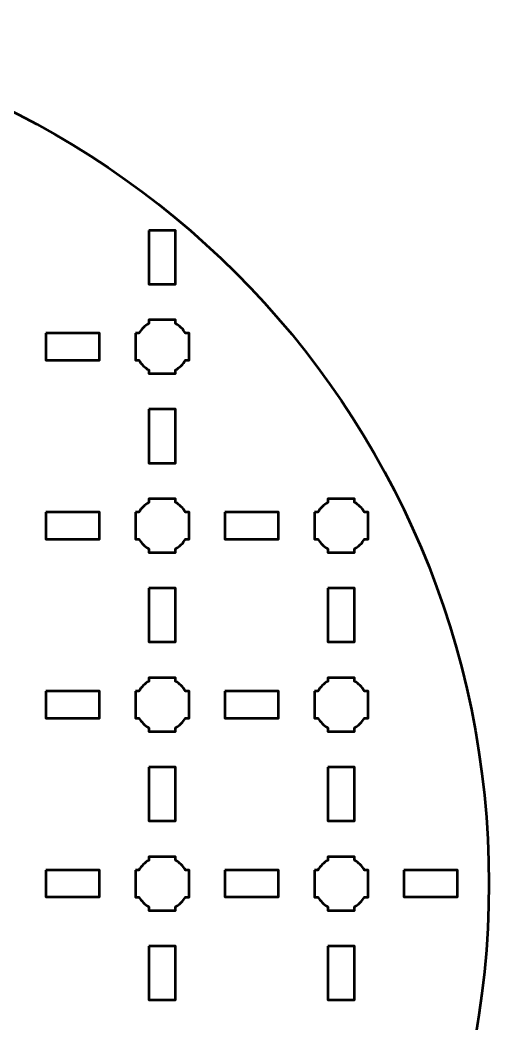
# Model space of a CAD drawing. Header units: centimetres. Extents: x -20.1 to -0.8, y -24.5 to -5.2.
# Drawn here: x -6.09 to -0.85, y -16.42 to -5.2 of the extents above; entities that cross this region are included whole.
import ezdxf

# ---------------------------------------------------------------- set-up
doc = ezdxf.new("R2010")
doc.units = ezdxf.units.CM
doc.header["$MEASUREMENT"] = 0
doc.layers.add('Layer 1', color=7, linetype='Continuous')

msp = doc.modelspace()

# ---------------------------------------------------------------- linework, layer by layer
at = {"layer": 'Layer 1', "lineweight": 53}
msp.add_ellipse((-10.49999, -14.84999), major_axis=(0, 9.65), ratio=1, dxfattribs=at)
for points, knots in [([(-4.65004, -7.54998), (-4.65004, -7.54998), (-4.35004, -7.54998), (-4.35004, -7.54998), (-4.35004, -7.54998), (-4.35004, -7.54998), (-4.35004, -8.14998), (-4.35004, -8.14998), (-4.35004, -8.14998), (-4.35004, -8.14998), (-4.65004, -8.14998), (-4.65004, -8.14998), (-4.65004, -8.14998), (-4.65004, -8.14998), (-4.65004, -7.54998), (-4.65004, -7.54998)], [0, 0, 0, 0, 0.25, 0.25, 0.25, 0.25, 0.5, 0.5, 0.5, 0.5, 0.75, 0.75, 0.75, 0.75, 1, 1, 1, 1]), ([(-4.8, -8.69994), (-4.8, -8.69994), (-4.7598, -8.69994), (-4.7598, -8.69994), (-4.7598, -8.69994), (-4.73347, -8.65442), (-4.69551, -8.61649), (-4.65, -8.59016), (-4.65, -8.59016), (-4.65, -8.59016), (-4.65, -8.54994), (-4.65, -8.54994), (-4.65, -8.54994), (-4.65, -8.54994), (-4.35, -8.54994), (-4.35, -8.54994), (-4.35, -8.54994), (-4.35, -8.54994), (-4.35, -8.59013), (-4.35, -8.59013), (-4.35, -8.59013), (-4.30447, -8.61646), (-4.26648, -8.65441), (-4.24012, -8.69994), (-4.24012, -8.69994), (-4.24012, -8.69994), (-4.2, -8.69994), (-4.2, -8.69994), (-4.2, -8.69994), (-4.2, -8.69994), (-4.2, -8.84536), (-4.2, -8.84536), (-4.2, -8.84536), (-4.2, -8.84536), (-4.19994, -8.85001), (-4.19994, -8.85001), (-4.19994, -8.85001), (-4.19994, -8.85001), (-4.2, -8.85465), (-4.2, -8.85465), (-4.2, -8.85465), (-4.2, -8.85465), (-4.2, -8.99994), (-4.2, -8.99994), (-4.2, -8.99994), (-4.2, -8.99994), (-4.24007, -8.99994), (-4.24007, -8.99994), (-4.24007, -8.99994), (-4.26642, -9.04551), (-4.30442, -9.08352), (-4.35, -9.10988), (-4.35, -9.10988), (-4.35, -9.10988), (-4.35, -9.14994), (-4.35, -9.14994), (-4.35, -9.14994), (-4.35, -9.14994), (-4.49328, -9.14994), (-4.49328, -9.14994), (-4.49328, -9.14994), (-4.49328, -9.14994), (-4.49995, -9.15002), (-4.49995, -9.15002), (-4.49995, -9.15002), (-4.49995, -9.15002), (-4.50663, -9.14994), (-4.50663, -9.14994), (-4.50663, -9.14994), (-4.50663, -9.14994), (-4.65, -9.14994), (-4.65, -9.14994), (-4.65, -9.14994), (-4.65, -9.14994), (-4.65, -9.10984), (-4.65, -9.10984), (-4.65, -9.10984), (-4.69554, -9.08348), (-4.73352, -9.04549), (-4.75985, -8.99994), (-4.75985, -8.99994), (-4.75985, -8.99994), (-4.8, -8.99994), (-4.8, -8.99994), (-4.8, -8.99994), (-4.8, -8.99994), (-4.8, -8.69994), (-4.8, -8.69994)], [0, 0, 0, 0, 0.04545455, 0.04545455, 0.04545455, 0.04545455, 0.09090909, 0.09090909, 0.09090909, 0.09090909, 0.13636364, 0.13636364, 0.13636364, 0.13636364, 0.18181818, 0.18181818, 0.18181818, 0.18181818, 0.22727273, 0.22727273, 0.22727273, 0.22727273, 0.27272727, 0.27272727, 0.27272727, 0.27272727, 0.31818182, 0.31818182, 0.31818182, 0.31818182, 0.36363636, 0.36363636, 0.36363636, 0.36363636, 0.40909091, 0.40909091, 0.40909091, 0.40909091, 0.45454545, 0.45454545, 0.45454545, 0.45454545, 0.5, 0.5, 0.5, 0.5, 0.54545455, 0.54545455, 0.54545455, 0.54545455, 0.59090909, 0.59090909, 0.59090909, 0.59090909, 0.63636364, 0.63636364, 0.63636364, 0.63636364, 0.68181818, 0.68181818, 0.68181818, 0.68181818, 0.72727273, 0.72727273, 0.72727273, 0.72727273, 0.77272727, 0.77272727, 0.77272727, 0.77272727, 0.81818182, 0.81818182, 0.81818182, 0.81818182, 0.86363636, 0.86363636, 0.86363636, 0.86363636, 0.90909091, 0.90909091, 0.90909091, 0.90909091, 0.95454545, 0.95454545, 0.95454545, 0.95454545, 1, 1, 1, 1]), ([(-5.79999, -8.69993), (-5.79999, -8.69993), (-5.19998, -8.69993), (-5.19998, -8.69993), (-5.19998, -8.69993), (-5.19998, -8.69993), (-5.19998, -8.99993), (-5.19998, -8.99993), (-5.19998, -8.99993), (-5.19998, -8.99993), (-5.79999, -8.99993), (-5.79999, -8.99993), (-5.79999, -8.99993), (-5.79999, -8.99993), (-5.79999, -8.69993), (-5.79999, -8.69993)], [0, 0, 0, 0, 0.25, 0.25, 0.25, 0.25, 0.5, 0.5, 0.5, 0.5, 0.75, 0.75, 0.75, 0.75, 1, 1, 1, 1]), ([(-4.65004, -9.54991), (-4.65004, -9.54991), (-4.35004, -9.54991), (-4.35004, -9.54991), (-4.35004, -9.54991), (-4.35004, -9.54991), (-4.35004, -10.14992), (-4.35004, -10.14992), (-4.35004, -10.14992), (-4.35004, -10.14992), (-4.65004, -10.14992), (-4.65004, -10.14992), (-4.65004, -10.14992), (-4.65004, -10.14992), (-4.65004, -9.54991), (-4.65004, -9.54991)], [0, 0, 0, 0, 0.25, 0.25, 0.25, 0.25, 0.5, 0.5, 0.5, 0.5, 0.75, 0.75, 0.75, 0.75, 1, 1, 1, 1]), ([(-4.8, -10.69994), (-4.8, -10.69994), (-4.7598, -10.69994), (-4.7598, -10.69994), (-4.7598, -10.69994), (-4.73347, -10.65442), (-4.69551, -10.61649), (-4.65, -10.59016), (-4.65, -10.59016), (-4.65, -10.59016), (-4.65, -10.54994), (-4.65, -10.54994), (-4.65, -10.54994), (-4.65, -10.54994), (-4.35, -10.54994), (-4.35, -10.54994), (-4.35, -10.54994), (-4.35, -10.54994), (-4.35, -10.59013), (-4.35, -10.59013), (-4.35, -10.59013), (-4.30447, -10.61646), (-4.26648, -10.65441), (-4.24012, -10.69994), (-4.24012, -10.69994), (-4.24012, -10.69994), (-4.2, -10.69994), (-4.2, -10.69994), (-4.2, -10.69994), (-4.2, -10.69994), (-4.2, -10.84536), (-4.2, -10.84536), (-4.2, -10.84536), (-4.2, -10.84536), (-4.19994, -10.85001), (-4.19994, -10.85001), (-4.19994, -10.85001), (-4.19994, -10.85001), (-4.2, -10.85465), (-4.2, -10.85465), (-4.2, -10.85465), (-4.2, -10.85465), (-4.2, -10.99994), (-4.2, -10.99994), (-4.2, -10.99994), (-4.2, -10.99994), (-4.24007, -10.99994), (-4.24007, -10.99994), (-4.24007, -10.99994), (-4.26642, -11.04551), (-4.30442, -11.08352), (-4.35, -11.10988), (-4.35, -11.10988), (-4.35, -11.10988), (-4.35, -11.14994), (-4.35, -11.14994), (-4.35, -11.14994), (-4.35, -11.14994), (-4.49328, -11.14994), (-4.49328, -11.14994), (-4.49328, -11.14994), (-4.49328, -11.14994), (-4.49995, -11.15002), (-4.49995, -11.15002), (-4.49995, -11.15002), (-4.49995, -11.15002), (-4.50663, -11.14994), (-4.50663, -11.14994), (-4.50663, -11.14994), (-4.50663, -11.14994), (-4.65, -11.14994), (-4.65, -11.14994), (-4.65, -11.14994), (-4.65, -11.14994), (-4.65, -11.10984), (-4.65, -11.10984), (-4.65, -11.10984), (-4.69554, -11.08348), (-4.73352, -11.04549), (-4.75985, -10.99994), (-4.75985, -10.99994), (-4.75985, -10.99994), (-4.8, -10.99994), (-4.8, -10.99994), (-4.8, -10.99994), (-4.8, -10.99994), (-4.8, -10.69994), (-4.8, -10.69994)], [0, 0, 0, 0, 0.04545455, 0.04545455, 0.04545455, 0.04545455, 0.09090909, 0.09090909, 0.09090909, 0.09090909, 0.13636364, 0.13636364, 0.13636364, 0.13636364, 0.18181818, 0.18181818, 0.18181818, 0.18181818, 0.22727273, 0.22727273, 0.22727273, 0.22727273, 0.27272727, 0.27272727, 0.27272727, 0.27272727, 0.31818182, 0.31818182, 0.31818182, 0.31818182, 0.36363636, 0.36363636, 0.36363636, 0.36363636, 0.40909091, 0.40909091, 0.40909091, 0.40909091, 0.45454545, 0.45454545, 0.45454545, 0.45454545, 0.5, 0.5, 0.5, 0.5, 0.54545455, 0.54545455, 0.54545455, 0.54545455, 0.59090909, 0.59090909, 0.59090909, 0.59090909, 0.63636364, 0.63636364, 0.63636364, 0.63636364, 0.68181818, 0.68181818, 0.68181818, 0.68181818, 0.72727273, 0.72727273, 0.72727273, 0.72727273, 0.77272727, 0.77272727, 0.77272727, 0.77272727, 0.81818182, 0.81818182, 0.81818182, 0.81818182, 0.86363636, 0.86363636, 0.86363636, 0.86363636, 0.90909091, 0.90909091, 0.90909091, 0.90909091, 0.95454545, 0.95454545, 0.95454545, 0.95454545, 1, 1, 1, 1]), ([(-2.8, -10.69994), (-2.8, -10.69994), (-2.7598, -10.69994), (-2.7598, -10.69994), (-2.7598, -10.69994), (-2.73347, -10.65442), (-2.69551, -10.61649), (-2.65, -10.59016), (-2.65, -10.59016), (-2.65, -10.59016), (-2.65, -10.54994), (-2.65, -10.54994), (-2.65, -10.54994), (-2.65, -10.54994), (-2.35, -10.54994), (-2.35, -10.54994), (-2.35, -10.54994), (-2.35, -10.54994), (-2.35, -10.59013), (-2.35, -10.59013), (-2.35, -10.59013), (-2.30447, -10.61646), (-2.26648, -10.65441), (-2.24012, -10.69994), (-2.24012, -10.69994), (-2.24012, -10.69994), (-2.2, -10.69994), (-2.2, -10.69994), (-2.2, -10.69994), (-2.2, -10.69994), (-2.2, -10.84536), (-2.2, -10.84536), (-2.2, -10.84536), (-2.2, -10.84536), (-2.19994, -10.85001), (-2.19994, -10.85001), (-2.19994, -10.85001), (-2.19994, -10.85001), (-2.2, -10.85465), (-2.2, -10.85465), (-2.2, -10.85465), (-2.2, -10.85465), (-2.2, -10.99994), (-2.2, -10.99994), (-2.2, -10.99994), (-2.2, -10.99994), (-2.24007, -10.99994), (-2.24007, -10.99994), (-2.24007, -10.99994), (-2.26642, -11.04551), (-2.30442, -11.08352), (-2.35, -11.10988), (-2.35, -11.10988), (-2.35, -11.10988), (-2.35, -11.14994), (-2.35, -11.14994), (-2.35, -11.14994), (-2.35, -11.14994), (-2.49328, -11.14994), (-2.49328, -11.14994), (-2.49328, -11.14994), (-2.49328, -11.14994), (-2.49995, -11.15002), (-2.49995, -11.15002), (-2.49995, -11.15002), (-2.49995, -11.15002), (-2.50663, -11.14994), (-2.50663, -11.14994), (-2.50663, -11.14994), (-2.50663, -11.14994), (-2.65, -11.14994), (-2.65, -11.14994), (-2.65, -11.14994), (-2.65, -11.14994), (-2.65, -11.10984), (-2.65, -11.10984), (-2.65, -11.10984), (-2.69554, -11.08348), (-2.73352, -11.04549), (-2.75985, -10.99994), (-2.75985, -10.99994), (-2.75985, -10.99994), (-2.8, -10.99994), (-2.8, -10.99994), (-2.8, -10.99994), (-2.8, -10.99994), (-2.8, -10.69994), (-2.8, -10.69994)], [0, 0, 0, 0, 0.04545455, 0.04545455, 0.04545455, 0.04545455, 0.09090909, 0.09090909, 0.09090909, 0.09090909, 0.13636364, 0.13636364, 0.13636364, 0.13636364, 0.18181818, 0.18181818, 0.18181818, 0.18181818, 0.22727273, 0.22727273, 0.22727273, 0.22727273, 0.27272727, 0.27272727, 0.27272727, 0.27272727, 0.31818182, 0.31818182, 0.31818182, 0.31818182, 0.36363636, 0.36363636, 0.36363636, 0.36363636, 0.40909091, 0.40909091, 0.40909091, 0.40909091, 0.45454545, 0.45454545, 0.45454545, 0.45454545, 0.5, 0.5, 0.5, 0.5, 0.54545455, 0.54545455, 0.54545455, 0.54545455, 0.59090909, 0.59090909, 0.59090909, 0.59090909, 0.63636364, 0.63636364, 0.63636364, 0.63636364, 0.68181818, 0.68181818, 0.68181818, 0.68181818, 0.72727273, 0.72727273, 0.72727273, 0.72727273, 0.77272727, 0.77272727, 0.77272727, 0.77272727, 0.81818182, 0.81818182, 0.81818182, 0.81818182, 0.86363636, 0.86363636, 0.86363636, 0.86363636, 0.90909091, 0.90909091, 0.90909091, 0.90909091, 0.95454545, 0.95454545, 0.95454545, 0.95454545, 1, 1, 1, 1]), ([(-5.79999, -10.69986), (-5.79999, -10.69986), (-5.19998, -10.69986), (-5.19998, -10.69986), (-5.19998, -10.69986), (-5.19998, -10.69986), (-5.19998, -10.99986), (-5.19998, -10.99986), (-5.19998, -10.99986), (-5.19998, -10.99986), (-5.79999, -10.99986), (-5.79999, -10.99986), (-5.79999, -10.99986), (-5.79999, -10.99986), (-5.79999, -10.69986), (-5.79999, -10.69986)], [0, 0, 0, 0, 0.25, 0.25, 0.25, 0.25, 0.5, 0.5, 0.5, 0.5, 0.75, 0.75, 0.75, 0.75, 1, 1, 1, 1]), ([(-3.79992, -10.69986), (-3.79992, -10.69986), (-3.19992, -10.69986), (-3.19992, -10.69986), (-3.19992, -10.69986), (-3.19992, -10.69986), (-3.19992, -10.99986), (-3.19992, -10.99986), (-3.19992, -10.99986), (-3.19992, -10.99986), (-3.79992, -10.99986), (-3.79992, -10.99986), (-3.79992, -10.99986), (-3.79992, -10.99986), (-3.79992, -10.69986), (-3.79992, -10.69986)], [0, 0, 0, 0, 0.25, 0.25, 0.25, 0.25, 0.5, 0.5, 0.5, 0.5, 0.75, 0.75, 0.75, 0.75, 1, 1, 1, 1]), ([(-4.65004, -11.54998), (-4.65004, -11.54998), (-4.35004, -11.54998), (-4.35004, -11.54998), (-4.35004, -11.54998), (-4.35004, -11.54998), (-4.35004, -12.14998), (-4.35004, -12.14998), (-4.35004, -12.14998), (-4.35004, -12.14998), (-4.65004, -12.14998), (-4.65004, -12.14998), (-4.65004, -12.14998), (-4.65004, -12.14998), (-4.65004, -11.54998), (-4.65004, -11.54998)], [0, 0, 0, 0, 0.25, 0.25, 0.25, 0.25, 0.5, 0.5, 0.5, 0.5, 0.75, 0.75, 0.75, 0.75, 1, 1, 1, 1]), ([(-2.64994, -11.54998), (-2.64994, -11.54998), (-2.34993, -11.54998), (-2.34993, -11.54998), (-2.34993, -11.54998), (-2.34993, -11.54998), (-2.34993, -12.14998), (-2.34993, -12.14998), (-2.34993, -12.14998), (-2.34993, -12.14998), (-2.64994, -12.14998), (-2.64994, -12.14998), (-2.64994, -12.14998), (-2.64994, -12.14998), (-2.64994, -11.54998), (-2.64994, -11.54998)], [0, 0, 0, 0, 0.25, 0.25, 0.25, 0.25, 0.5, 0.5, 0.5, 0.5, 0.75, 0.75, 0.75, 0.75, 1, 1, 1, 1]), ([(-4.8, -12.69994), (-4.8, -12.69994), (-4.7598, -12.69994), (-4.7598, -12.69994), (-4.7598, -12.69994), (-4.73347, -12.65442), (-4.69551, -12.61649), (-4.65, -12.59016), (-4.65, -12.59016), (-4.65, -12.59016), (-4.65, -12.54994), (-4.65, -12.54994), (-4.65, -12.54994), (-4.65, -12.54994), (-4.35, -12.54994), (-4.35, -12.54994), (-4.35, -12.54994), (-4.35, -12.54994), (-4.35, -12.59013), (-4.35, -12.59013), (-4.35, -12.59013), (-4.30447, -12.61646), (-4.26648, -12.65441), (-4.24012, -12.69994), (-4.24012, -12.69994), (-4.24012, -12.69994), (-4.2, -12.69994), (-4.2, -12.69994), (-4.2, -12.69994), (-4.2, -12.69994), (-4.2, -12.84536), (-4.2, -12.84536), (-4.2, -12.84536), (-4.2, -12.84536), (-4.19994, -12.85001), (-4.19994, -12.85001), (-4.19994, -12.85001), (-4.19994, -12.85001), (-4.2, -12.85465), (-4.2, -12.85465), (-4.2, -12.85465), (-4.2, -12.85465), (-4.2, -12.99994), (-4.2, -12.99994), (-4.2, -12.99994), (-4.2, -12.99994), (-4.24007, -12.99994), (-4.24007, -12.99994), (-4.24007, -12.99994), (-4.26642, -13.04551), (-4.30442, -13.08352), (-4.35, -13.10988), (-4.35, -13.10988), (-4.35, -13.10988), (-4.35, -13.14994), (-4.35, -13.14994), (-4.35, -13.14994), (-4.35, -13.14994), (-4.49328, -13.14994), (-4.49328, -13.14994), (-4.49328, -13.14994), (-4.49328, -13.14994), (-4.49995, -13.15002), (-4.49995, -13.15002), (-4.49995, -13.15002), (-4.49995, -13.15002), (-4.50663, -13.14994), (-4.50663, -13.14994), (-4.50663, -13.14994), (-4.50663, -13.14994), (-4.65, -13.14994), (-4.65, -13.14994), (-4.65, -13.14994), (-4.65, -13.14994), (-4.65, -13.10984), (-4.65, -13.10984), (-4.65, -13.10984), (-4.69554, -13.08348), (-4.73352, -13.04549), (-4.75985, -12.99994), (-4.75985, -12.99994), (-4.75985, -12.99994), (-4.8, -12.99994), (-4.8, -12.99994), (-4.8, -12.99994), (-4.8, -12.99994), (-4.8, -12.69994), (-4.8, -12.69994)], [0, 0, 0, 0, 0.04545455, 0.04545455, 0.04545455, 0.04545455, 0.09090909, 0.09090909, 0.09090909, 0.09090909, 0.13636364, 0.13636364, 0.13636364, 0.13636364, 0.18181818, 0.18181818, 0.18181818, 0.18181818, 0.22727273, 0.22727273, 0.22727273, 0.22727273, 0.27272727, 0.27272727, 0.27272727, 0.27272727, 0.31818182, 0.31818182, 0.31818182, 0.31818182, 0.36363636, 0.36363636, 0.36363636, 0.36363636, 0.40909091, 0.40909091, 0.40909091, 0.40909091, 0.45454545, 0.45454545, 0.45454545, 0.45454545, 0.5, 0.5, 0.5, 0.5, 0.54545455, 0.54545455, 0.54545455, 0.54545455, 0.59090909, 0.59090909, 0.59090909, 0.59090909, 0.63636364, 0.63636364, 0.63636364, 0.63636364, 0.68181818, 0.68181818, 0.68181818, 0.68181818, 0.72727273, 0.72727273, 0.72727273, 0.72727273, 0.77272727, 0.77272727, 0.77272727, 0.77272727, 0.81818182, 0.81818182, 0.81818182, 0.81818182, 0.86363636, 0.86363636, 0.86363636, 0.86363636, 0.90909091, 0.90909091, 0.90909091, 0.90909091, 0.95454545, 0.95454545, 0.95454545, 0.95454545, 1, 1, 1, 1]), ([(-2.8, -12.69994), (-2.8, -12.69994), (-2.7598, -12.69994), (-2.7598, -12.69994), (-2.7598, -12.69994), (-2.73347, -12.65442), (-2.69551, -12.61649), (-2.65, -12.59016), (-2.65, -12.59016), (-2.65, -12.59016), (-2.65, -12.54994), (-2.65, -12.54994), (-2.65, -12.54994), (-2.65, -12.54994), (-2.35, -12.54994), (-2.35, -12.54994), (-2.35, -12.54994), (-2.35, -12.54994), (-2.35, -12.59013), (-2.35, -12.59013), (-2.35, -12.59013), (-2.30447, -12.61646), (-2.26648, -12.65441), (-2.24012, -12.69994), (-2.24012, -12.69994), (-2.24012, -12.69994), (-2.2, -12.69994), (-2.2, -12.69994), (-2.2, -12.69994), (-2.2, -12.69994), (-2.2, -12.84536), (-2.2, -12.84536), (-2.2, -12.84536), (-2.2, -12.84536), (-2.19994, -12.85001), (-2.19994, -12.85001), (-2.19994, -12.85001), (-2.19994, -12.85001), (-2.2, -12.85465), (-2.2, -12.85465), (-2.2, -12.85465), (-2.2, -12.85465), (-2.2, -12.99994), (-2.2, -12.99994), (-2.2, -12.99994), (-2.2, -12.99994), (-2.24007, -12.99994), (-2.24007, -12.99994), (-2.24007, -12.99994), (-2.26642, -13.04551), (-2.30442, -13.08352), (-2.35, -13.10988), (-2.35, -13.10988), (-2.35, -13.10988), (-2.35, -13.14994), (-2.35, -13.14994), (-2.35, -13.14994), (-2.35, -13.14994), (-2.49328, -13.14994), (-2.49328, -13.14994), (-2.49328, -13.14994), (-2.49328, -13.14994), (-2.49995, -13.15002), (-2.49995, -13.15002), (-2.49995, -13.15002), (-2.49995, -13.15002), (-2.50663, -13.14994), (-2.50663, -13.14994), (-2.50663, -13.14994), (-2.50663, -13.14994), (-2.65, -13.14994), (-2.65, -13.14994), (-2.65, -13.14994), (-2.65, -13.14994), (-2.65, -13.10984), (-2.65, -13.10984), (-2.65, -13.10984), (-2.69554, -13.08348), (-2.73352, -13.04549), (-2.75985, -12.99994), (-2.75985, -12.99994), (-2.75985, -12.99994), (-2.8, -12.99994), (-2.8, -12.99994), (-2.8, -12.99994), (-2.8, -12.99994), (-2.8, -12.69994), (-2.8, -12.69994)], [0, 0, 0, 0, 0.04545455, 0.04545455, 0.04545455, 0.04545455, 0.09090909, 0.09090909, 0.09090909, 0.09090909, 0.13636364, 0.13636364, 0.13636364, 0.13636364, 0.18181818, 0.18181818, 0.18181818, 0.18181818, 0.22727273, 0.22727273, 0.22727273, 0.22727273, 0.27272727, 0.27272727, 0.27272727, 0.27272727, 0.31818182, 0.31818182, 0.31818182, 0.31818182, 0.36363636, 0.36363636, 0.36363636, 0.36363636, 0.40909091, 0.40909091, 0.40909091, 0.40909091, 0.45454545, 0.45454545, 0.45454545, 0.45454545, 0.5, 0.5, 0.5, 0.5, 0.54545455, 0.54545455, 0.54545455, 0.54545455, 0.59090909, 0.59090909, 0.59090909, 0.59090909, 0.63636364, 0.63636364, 0.63636364, 0.63636364, 0.68181818, 0.68181818, 0.68181818, 0.68181818, 0.72727273, 0.72727273, 0.72727273, 0.72727273, 0.77272727, 0.77272727, 0.77272727, 0.77272727, 0.81818182, 0.81818182, 0.81818182, 0.81818182, 0.86363636, 0.86363636, 0.86363636, 0.86363636, 0.90909091, 0.90909091, 0.90909091, 0.90909091, 0.95454545, 0.95454545, 0.95454545, 0.95454545, 1, 1, 1, 1]), ([(-5.79999, -12.69993), (-5.79999, -12.69993), (-5.19998, -12.69993), (-5.19998, -12.69993), (-5.19998, -12.69993), (-5.19998, -12.69993), (-5.19998, -12.99993), (-5.19998, -12.99993), (-5.19998, -12.99993), (-5.19998, -12.99993), (-5.79999, -12.99993), (-5.79999, -12.99993), (-5.79999, -12.99993), (-5.79999, -12.99993), (-5.79999, -12.69993), (-5.79999, -12.69993)], [0, 0, 0, 0, 0.25, 0.25, 0.25, 0.25, 0.5, 0.5, 0.5, 0.5, 0.75, 0.75, 0.75, 0.75, 1, 1, 1, 1]), ([(-3.79992, -12.69993), (-3.79992, -12.69993), (-3.19992, -12.69993), (-3.19992, -12.69993), (-3.19992, -12.69993), (-3.19992, -12.69993), (-3.19992, -12.99993), (-3.19992, -12.99993), (-3.19992, -12.99993), (-3.19992, -12.99993), (-3.79992, -12.99993), (-3.79992, -12.99993), (-3.79992, -12.99993), (-3.79992, -12.99993), (-3.79992, -12.69993), (-3.79992, -12.69993)], [0, 0, 0, 0, 0.25, 0.25, 0.25, 0.25, 0.5, 0.5, 0.5, 0.5, 0.75, 0.75, 0.75, 0.75, 1, 1, 1, 1]), ([(-4.65004, -13.54991), (-4.65004, -13.54991), (-4.35004, -13.54991), (-4.35004, -13.54991), (-4.35004, -13.54991), (-4.35004, -13.54991), (-4.35004, -14.14992), (-4.35004, -14.14992), (-4.35004, -14.14992), (-4.35004, -14.14992), (-4.65004, -14.14992), (-4.65004, -14.14992), (-4.65004, -14.14992), (-4.65004, -14.14992), (-4.65004, -13.54991), (-4.65004, -13.54991)], [0, 0, 0, 0, 0.25, 0.25, 0.25, 0.25, 0.5, 0.5, 0.5, 0.5, 0.75, 0.75, 0.75, 0.75, 1, 1, 1, 1]), ([(-2.64994, -13.54991), (-2.64994, -13.54991), (-2.34993, -13.54991), (-2.34993, -13.54991), (-2.34993, -13.54991), (-2.34993, -13.54991), (-2.34993, -14.14992), (-2.34993, -14.14992), (-2.34993, -14.14992), (-2.34993, -14.14992), (-2.64994, -14.14992), (-2.64994, -14.14992), (-2.64994, -14.14992), (-2.64994, -14.14992), (-2.64994, -13.54991), (-2.64994, -13.54991)], [0, 0, 0, 0, 0.25, 0.25, 0.25, 0.25, 0.5, 0.5, 0.5, 0.5, 0.75, 0.75, 0.75, 0.75, 1, 1, 1, 1]), ([(-4.8, -14.69994), (-4.8, -14.69994), (-4.7598, -14.69994), (-4.7598, -14.69994), (-4.7598, -14.69994), (-4.73347, -14.65442), (-4.69551, -14.61649), (-4.65, -14.59016), (-4.65, -14.59016), (-4.65, -14.59016), (-4.65, -14.54994), (-4.65, -14.54994), (-4.65, -14.54994), (-4.65, -14.54994), (-4.35, -14.54994), (-4.35, -14.54994), (-4.35, -14.54994), (-4.35, -14.54994), (-4.35, -14.59013), (-4.35, -14.59013), (-4.35, -14.59013), (-4.30447, -14.61646), (-4.26648, -14.65441), (-4.24012, -14.69994), (-4.24012, -14.69994), (-4.24012, -14.69994), (-4.2, -14.69994), (-4.2, -14.69994), (-4.2, -14.69994), (-4.2, -14.69994), (-4.2, -14.84536), (-4.2, -14.84536), (-4.2, -14.84536), (-4.2, -14.84536), (-4.19994, -14.85001), (-4.19994, -14.85001), (-4.19994, -14.85001), (-4.19994, -14.85001), (-4.2, -14.85465), (-4.2, -14.85465), (-4.2, -14.85465), (-4.2, -14.85465), (-4.2, -14.99994), (-4.2, -14.99994), (-4.2, -14.99994), (-4.2, -14.99994), (-4.24007, -14.99994), (-4.24007, -14.99994), (-4.24007, -14.99994), (-4.26642, -15.04551), (-4.30442, -15.08352), (-4.35, -15.10988), (-4.35, -15.10988), (-4.35, -15.10988), (-4.35, -15.14994), (-4.35, -15.14994), (-4.35, -15.14994), (-4.35, -15.14994), (-4.49328, -15.14994), (-4.49328, -15.14994), (-4.49328, -15.14994), (-4.49328, -15.14994), (-4.49995, -15.15002), (-4.49995, -15.15002), (-4.49995, -15.15002), (-4.49995, -15.15002), (-4.50663, -15.14994), (-4.50663, -15.14994), (-4.50663, -15.14994), (-4.50663, -15.14994), (-4.65, -15.14994), (-4.65, -15.14994), (-4.65, -15.14994), (-4.65, -15.14994), (-4.65, -15.10984), (-4.65, -15.10984), (-4.65, -15.10984), (-4.69554, -15.08348), (-4.73352, -15.04549), (-4.75985, -14.99994), (-4.75985, -14.99994), (-4.75985, -14.99994), (-4.8, -14.99994), (-4.8, -14.99994), (-4.8, -14.99994), (-4.8, -14.99994), (-4.8, -14.69994), (-4.8, -14.69994)], [0, 0, 0, 0, 0.04545455, 0.04545455, 0.04545455, 0.04545455, 0.09090909, 0.09090909, 0.09090909, 0.09090909, 0.13636364, 0.13636364, 0.13636364, 0.13636364, 0.18181818, 0.18181818, 0.18181818, 0.18181818, 0.22727273, 0.22727273, 0.22727273, 0.22727273, 0.27272727, 0.27272727, 0.27272727, 0.27272727, 0.31818182, 0.31818182, 0.31818182, 0.31818182, 0.36363636, 0.36363636, 0.36363636, 0.36363636, 0.40909091, 0.40909091, 0.40909091, 0.40909091, 0.45454545, 0.45454545, 0.45454545, 0.45454545, 0.5, 0.5, 0.5, 0.5, 0.54545455, 0.54545455, 0.54545455, 0.54545455, 0.59090909, 0.59090909, 0.59090909, 0.59090909, 0.63636364, 0.63636364, 0.63636364, 0.63636364, 0.68181818, 0.68181818, 0.68181818, 0.68181818, 0.72727273, 0.72727273, 0.72727273, 0.72727273, 0.77272727, 0.77272727, 0.77272727, 0.77272727, 0.81818182, 0.81818182, 0.81818182, 0.81818182, 0.86363636, 0.86363636, 0.86363636, 0.86363636, 0.90909091, 0.90909091, 0.90909091, 0.90909091, 0.95454545, 0.95454545, 0.95454545, 0.95454545, 1, 1, 1, 1]), ([(-2.8, -14.69994), (-2.8, -14.69994), (-2.7598, -14.69994), (-2.7598, -14.69994), (-2.7598, -14.69994), (-2.73347, -14.65442), (-2.69551, -14.61649), (-2.65, -14.59016), (-2.65, -14.59016), (-2.65, -14.59016), (-2.65, -14.54994), (-2.65, -14.54994), (-2.65, -14.54994), (-2.65, -14.54994), (-2.35, -14.54994), (-2.35, -14.54994), (-2.35, -14.54994), (-2.35, -14.54994), (-2.35, -14.59013), (-2.35, -14.59013), (-2.35, -14.59013), (-2.30447, -14.61646), (-2.26648, -14.65441), (-2.24012, -14.69994), (-2.24012, -14.69994), (-2.24012, -14.69994), (-2.2, -14.69994), (-2.2, -14.69994), (-2.2, -14.69994), (-2.2, -14.69994), (-2.2, -14.84536), (-2.2, -14.84536), (-2.2, -14.84536), (-2.2, -14.84536), (-2.19994, -14.85001), (-2.19994, -14.85001), (-2.19994, -14.85001), (-2.19994, -14.85001), (-2.2, -14.85465), (-2.2, -14.85465), (-2.2, -14.85465), (-2.2, -14.85465), (-2.2, -14.99994), (-2.2, -14.99994), (-2.2, -14.99994), (-2.2, -14.99994), (-2.24007, -14.99994), (-2.24007, -14.99994), (-2.24007, -14.99994), (-2.26642, -15.04551), (-2.30442, -15.08352), (-2.35, -15.10988), (-2.35, -15.10988), (-2.35, -15.10988), (-2.35, -15.14994), (-2.35, -15.14994), (-2.35, -15.14994), (-2.35, -15.14994), (-2.49328, -15.14994), (-2.49328, -15.14994), (-2.49328, -15.14994), (-2.49328, -15.14994), (-2.49995, -15.15002), (-2.49995, -15.15002), (-2.49995, -15.15002), (-2.49995, -15.15002), (-2.50663, -15.14994), (-2.50663, -15.14994), (-2.50663, -15.14994), (-2.50663, -15.14994), (-2.65, -15.14994), (-2.65, -15.14994), (-2.65, -15.14994), (-2.65, -15.14994), (-2.65, -15.10984), (-2.65, -15.10984), (-2.65, -15.10984), (-2.69554, -15.08348), (-2.73352, -15.04549), (-2.75985, -14.99994), (-2.75985, -14.99994), (-2.75985, -14.99994), (-2.8, -14.99994), (-2.8, -14.99994), (-2.8, -14.99994), (-2.8, -14.99994), (-2.8, -14.69994), (-2.8, -14.69994)], [0, 0, 0, 0, 0.04545455, 0.04545455, 0.04545455, 0.04545455, 0.09090909, 0.09090909, 0.09090909, 0.09090909, 0.13636364, 0.13636364, 0.13636364, 0.13636364, 0.18181818, 0.18181818, 0.18181818, 0.18181818, 0.22727273, 0.22727273, 0.22727273, 0.22727273, 0.27272727, 0.27272727, 0.27272727, 0.27272727, 0.31818182, 0.31818182, 0.31818182, 0.31818182, 0.36363636, 0.36363636, 0.36363636, 0.36363636, 0.40909091, 0.40909091, 0.40909091, 0.40909091, 0.45454545, 0.45454545, 0.45454545, 0.45454545, 0.5, 0.5, 0.5, 0.5, 0.54545455, 0.54545455, 0.54545455, 0.54545455, 0.59090909, 0.59090909, 0.59090909, 0.59090909, 0.63636364, 0.63636364, 0.63636364, 0.63636364, 0.68181818, 0.68181818, 0.68181818, 0.68181818, 0.72727273, 0.72727273, 0.72727273, 0.72727273, 0.77272727, 0.77272727, 0.77272727, 0.77272727, 0.81818182, 0.81818182, 0.81818182, 0.81818182, 0.86363636, 0.86363636, 0.86363636, 0.86363636, 0.90909091, 0.90909091, 0.90909091, 0.90909091, 0.95454545, 0.95454545, 0.95454545, 0.95454545, 1, 1, 1, 1]), ([(-5.79999, -14.69986), (-5.79999, -14.69986), (-5.19998, -14.69986), (-5.19998, -14.69986), (-5.19998, -14.69986), (-5.19998, -14.69986), (-5.19998, -14.99986), (-5.19998, -14.99986), (-5.19998, -14.99986), (-5.19998, -14.99986), (-5.79999, -14.99986), (-5.79999, -14.99986), (-5.79999, -14.99986), (-5.79999, -14.99986), (-5.79999, -14.69986), (-5.79999, -14.69986)], [0, 0, 0, 0, 0.25, 0.25, 0.25, 0.25, 0.5, 0.5, 0.5, 0.5, 0.75, 0.75, 0.75, 0.75, 1, 1, 1, 1]), ([(-3.79992, -14.69986), (-3.79992, -14.69986), (-3.19992, -14.69986), (-3.19992, -14.69986), (-3.19992, -14.69986), (-3.19992, -14.69986), (-3.19992, -14.99986), (-3.19992, -14.99986), (-3.19992, -14.99986), (-3.19992, -14.99986), (-3.79992, -14.99986), (-3.79992, -14.99986), (-3.79992, -14.99986), (-3.79992, -14.99986), (-3.79992, -14.69986), (-3.79992, -14.69986)], [0, 0, 0, 0, 0.25, 0.25, 0.25, 0.25, 0.5, 0.5, 0.5, 0.5, 0.75, 0.75, 0.75, 0.75, 1, 1, 1, 1]), ([(-1.79999, -14.69986), (-1.79999, -14.69986), (-1.19998, -14.69986), (-1.19998, -14.69986), (-1.19998, -14.69986), (-1.19998, -14.69986), (-1.19998, -14.99986), (-1.19998, -14.99986), (-1.19998, -14.99986), (-1.19998, -14.99986), (-1.79999, -14.99986), (-1.79999, -14.99986), (-1.79999, -14.99986), (-1.79999, -14.99986), (-1.79999, -14.69986), (-1.79999, -14.69986)], [0, 0, 0, 0, 0.25, 0.25, 0.25, 0.25, 0.5, 0.5, 0.5, 0.5, 0.75, 0.75, 0.75, 0.75, 1, 1, 1, 1]), ([(-4.65004, -15.54998), (-4.65004, -15.54998), (-4.35004, -15.54998), (-4.35004, -15.54998), (-4.35004, -15.54998), (-4.35004, -15.54998), (-4.35004, -16.14998), (-4.35004, -16.14998), (-4.35004, -16.14998), (-4.35004, -16.14998), (-4.65004, -16.14998), (-4.65004, -16.14998), (-4.65004, -16.14998), (-4.65004, -16.14998), (-4.65004, -15.54998), (-4.65004, -15.54998)], [0, 0, 0, 0, 0.25, 0.25, 0.25, 0.25, 0.5, 0.5, 0.5, 0.5, 0.75, 0.75, 0.75, 0.75, 1, 1, 1, 1]), ([(-2.64994, -15.54998), (-2.64994, -15.54998), (-2.34993, -15.54998), (-2.34993, -15.54998), (-2.34993, -15.54998), (-2.34993, -15.54998), (-2.34993, -16.14998), (-2.34993, -16.14998), (-2.34993, -16.14998), (-2.34993, -16.14998), (-2.64994, -16.14998), (-2.64994, -16.14998), (-2.64994, -16.14998), (-2.64994, -16.14998), (-2.64994, -15.54998), (-2.64994, -15.54998)], [0, 0, 0, 0, 0.25, 0.25, 0.25, 0.25, 0.5, 0.5, 0.5, 0.5, 0.75, 0.75, 0.75, 0.75, 1, 1, 1, 1])]:
    msp.add_open_spline(points, degree=3, knots=knots, dxfattribs=at)

doc.saveas('drawing.dxf')
